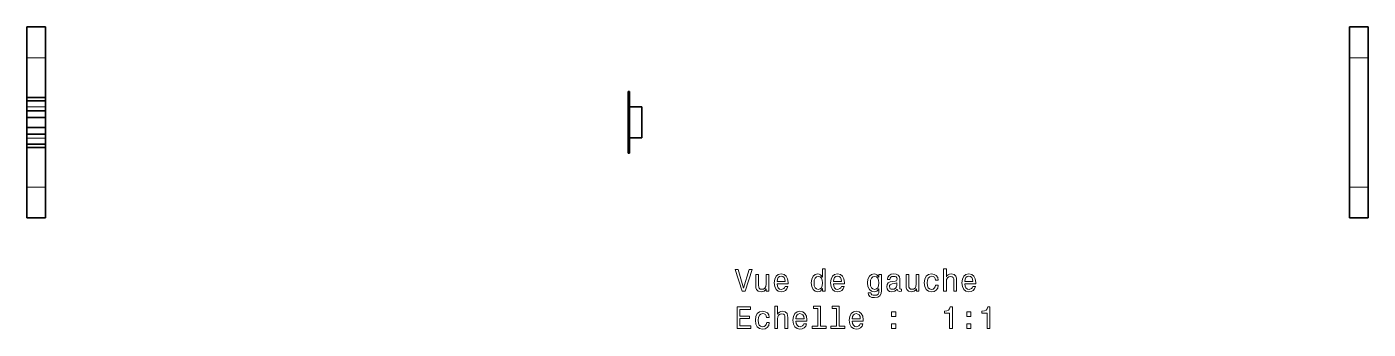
# Model space of a CAD drawing. Extents: x -452 to 1254, y -592 to 756.
# Drawn here: x 601.5 to 818.5, y 37.5 to 86.5 of the extents above; entities that cross this region are included whole.
import ezdxf

# ---------------------------------------------------------------- set-up
doc = ezdxf.new("R2010")
doc.units = 0

msp = doc.modelspace()

# ---------------------------------------------------------------- linework, layer by layer
at = {"color": 7, "lineweight": 35, "ltscale": 0.125}
for p, q in [((601.53, 86.47), (601.53, 81.47)), ((604.53, 86.47), (604.53, 81.47)), ((815.49, 81.47), (815.49, 86.47)), ((818.49, 81.47), (818.49, 86.47)), ((701, 73.5), (701, 68.5)), ((601.53, 60.53), (601.53, 55.53)), ((604.53, 60.53), (604.53, 55.53)), ((815.49, 55.53), (815.49, 60.53)), ((818.49, 55.53), (818.49, 60.53))]:
    msp.add_line(p, q, dxfattribs=at)
at = {"color": 7, "lineweight": 35, "ltscale": 0.075}
for p, q in [((601.53, 86.47), (604.53, 86.47)), ((815.49, 86.47), (818.49, 86.47)), ((604.53, 75.05), (601.53, 75.05)), ((604.53, 74.51), (601.53, 74.51)), ((604.53, 72.89), (601.53, 72.89)), ((604.53, 71.81), (601.53, 71.81)), ((604.53, 70.19), (601.53, 70.19)), ((604.53, 69.11), (601.53, 69.11)), ((604.53, 67.49), (601.53, 67.49)), ((604.53, 66.95), (601.53, 66.95)), ((601.53, 55.53), (604.53, 55.53)), ((815.49, 55.53), (818.49, 55.53))]:
    msp.add_line(p, q, dxfattribs=at)
at = {"color": 7, "lineweight": 35, "ltscale": 0.160491}
for p, q in [((601.53, 75.05), (601.53, 81.47)), ((604.53, 75.05), (604.53, 81.47)), ((601.53, 60.53), (601.53, 66.95)), ((604.53, 60.53), (604.53, 66.95))]:
    msp.add_line(p, q, dxfattribs=at)
at = {"color": 7, "lineweight": 13, "ltscale": 0.075}
for p, q in [((601.53, 81.47), (604.53, 81.47)), ((815.49, 81.47), (818.49, 81.47)), ((604.53, 73.54), (601.53, 73.54)), ((604.53, 68.45), (601.53, 68.45)), ((601.53, 60.53), (604.53, 60.53)), ((815.49, 60.53), (818.49, 60.53))]:
    msp.add_line(p, q, dxfattribs=at)
at = {"color": 7, "lineweight": 35}
for p, q in [((815.49, 81.47), (815.49, 60.53)), ((818.49, 81.47), (818.49, 60.53))]:
    msp.add_line(p, q, dxfattribs=at)
at = {"color": 7, "lineweight": 35, "ltscale": 0.25}
for p, q in [((698.8, 76), (698.8, 66)), ((699, 76), (699, 66))]:
    msp.add_line(p, q, dxfattribs=at)
at = {"color": 7, "lineweight": 35, "ltscale": 0.004999}
for p, q in [((698.8, 76), (699, 76)), ((698.8, 66), (699, 66))]:
    msp.add_line(p, q, dxfattribs=at)
at = {"color": 7, "lineweight": 35, "ltscale": 0.013488}
for p, q in [((601.53, 75.05), (601.53, 74.51)), ((604.53, 74.51), (604.53, 75.05)), ((601.53, 67.49), (601.53, 66.95)), ((604.53, 67.49), (604.53, 66.95))]:
    msp.add_line(p, q, dxfattribs=at)
at = {"color": 7, "lineweight": 35, "ltscale": 0.024182}
msp.add_line((601.53, 74.51), (601.53, 73.54), dxfattribs=at)
at = {"color": 7, "lineweight": 35, "ltscale": 0.024175}
msp.add_line((604.53, 73.54), (604.53, 74.51), dxfattribs=at)
at = {"color": 7, "lineweight": 35, "ltscale": 0.016353}
for p, q in [((601.53, 73.54), (601.53, 72.89)), ((604.53, 72.89), (604.53, 73.54)), ((601.53, 69.11), (601.53, 68.45)), ((604.53, 68.45), (604.53, 69.11))]:
    msp.add_line(p, q, dxfattribs=at)
at = {"color": 7, "lineweight": 35, "ltscale": 0.026975}
for p, q in [((601.53, 72.89), (601.53, 71.81)), ((604.53, 71.81), (604.53, 72.89)), ((601.53, 70.19), (601.53, 69.11)), ((604.53, 70.19), (604.53, 69.11))]:
    msp.add_line(p, q, dxfattribs=at)
at = {"color": 7, "lineweight": 35, "ltscale": 0.040525}
for p, q in [((601.53, 71.81), (601.53, 70.19)), ((604.53, 70.19), (604.53, 71.81))]:
    msp.add_line(p, q, dxfattribs=at)
at = {"color": 7, "lineweight": 35, "ltscale": 0.05}
for p, q in [((699, 73.5), (701, 73.5)), ((699, 68.5), (701, 68.5))]:
    msp.add_line(p, q, dxfattribs=at)
at = {"color": 7, "lineweight": 35, "ltscale": 0.027543}
msp.add_line((601.53, 68.45), (601.53, 67.35), dxfattribs=at)
at = {"color": 7, "lineweight": 35, "ltscale": 0.024171}
msp.add_line((604.53, 67.49), (604.53, 68.45), dxfattribs=at)
at = {"color": 7, "lineweight": 13}
for points in [[(718.35, 47.17), (717.47, 44.19), (716.57, 47.17), (716.09, 47.17), (717.22, 43.67), (717.72, 43.67), (718.83, 47.17)], [(721.55, 46.38), (721.11, 46.38), (721.11, 44.81), (721.06, 44.45), (720.91, 44.19), (720.68, 44.03), (720.39, 43.98), (720.15, 44.02), (720, 44.14), (719.91, 44.35), (719.89, 44.64), (719.89, 46.38), (719.45, 46.38), (719.45, 44.6), (719.46, 44.24), (719.56, 43.94), (719.85, 43.67), (720.32, 43.57), (720.57, 43.61), (720.79, 43.7), (720.98, 43.86), (721.13, 44.08), (721.13, 43.67), (721.55, 43.67)], [(722.89, 44.89), (724.66, 44.89), (724.67, 45.1), (724.59, 45.68), (724.37, 46.12), (724.01, 46.38), (723.54, 46.47), (723.08, 46.37), (722.73, 46.09), (722.5, 45.63), (722.42, 45.03), (722.5, 44.41), (722.73, 43.95), (723.07, 43.67), (723.53, 43.57), (723.92, 43.64), (724.24, 43.81), (724.48, 44.08), (724.62, 44.45), (724.18, 44.45), (724.09, 44.24), (723.96, 44.09), (723.58, 43.97), (723.3, 44.03), (723.08, 44.2), (722.94, 44.49), (722.89, 44.88)], [(722.89, 45.27), (722.94, 45.62), (723.08, 45.87), (723.29, 46.03), (723.56, 46.09), (723.83, 46.03), (724.03, 45.87), (724.16, 45.62), (724.2, 45.27)], [(730.24, 44.09), (730.24, 43.67), (730.68, 43.67), (730.68, 47.29), (730.24, 47.29), (730.24, 45.96), (729.9, 46.35), (729.7, 46.44), (729.46, 46.47), (729.03, 46.37), (728.7, 46.09), (728.48, 45.64), (728.4, 45.03), (728.48, 44.42), (728.7, 43.96), (729.03, 43.67), (729.46, 43.57), (729.7, 43.61), (729.91, 43.7)], [(729.53, 46.07), (729.83, 46), (730.05, 45.81), (730.18, 45.48), (730.23, 45.03), (730.18, 44.57), (730.05, 44.24), (729.83, 44.04), (729.53, 43.97), (729.26, 44.04), (729.05, 44.24), (728.9, 44.57), (728.86, 45.03), (728.9, 45.47), (729.05, 45.8), (729.26, 46)], [(732, 44.89), (733.77, 44.89), (733.78, 45.1), (733.7, 45.68), (733.47, 46.12), (733.12, 46.38), (732.65, 46.47), (732.19, 46.37), (731.84, 46.09), (731.61, 45.63), (731.53, 45.03), (731.61, 44.41), (731.83, 43.95), (732.18, 43.67), (732.64, 43.57), (733.03, 43.64), (733.35, 43.81), (733.59, 44.08), (733.73, 44.45), (733.29, 44.45), (733.2, 44.24), (733.06, 44.09), (732.69, 43.97), (732.4, 44.03), (732.19, 44.2), (732.05, 44.49), (732, 44.88)], [(732, 45.27), (732.05, 45.62), (732.19, 45.87), (732.39, 46.03), (732.67, 46.09), (732.93, 46.03), (733.14, 45.87), (733.27, 45.62), (733.31, 45.27)], [(739.79, 43.79), (739.79, 46.38), (739.36, 46.38), (739.36, 45.94), (739.02, 46.34), (738.8, 46.44), (738.57, 46.47), (738.14, 46.37), (737.81, 46.09), (737.59, 45.64), (737.51, 45.03), (737.59, 44.41), (737.81, 43.96), (738.14, 43.67), (738.57, 43.57), (738.81, 43.61), (739.01, 43.7), (739.36, 44.08), (739.36, 43.7), (739.32, 43.4), (739.21, 43.18), (739, 43.05), (738.68, 43.01), (738.41, 43.04), (738.21, 43.11), (738.09, 43.25), (738.06, 43.42), (737.63, 43.42), (737.63, 43.4), (737.69, 43.08), (737.9, 42.84), (738.22, 42.68), (738.66, 42.63), (739.18, 42.7), (739.53, 42.91), (739.73, 43.28)], [(737.97, 45.03), (738.02, 45.47), (738.15, 45.81), (738.37, 46), (738.65, 46.07), (738.95, 46), (739.17, 45.81), (739.3, 45.47), (739.35, 45.03), (739.3, 44.57), (739.17, 44.24), (738.95, 44.04), (738.65, 43.97), (738.37, 44.04), (738.15, 44.24), (738.02, 44.57)], [(742.32, 44.02), (742.32, 44.01), (742.35, 43.84), (742.42, 43.71), (742.74, 43.62), (742.99, 43.66), (742.99, 44), (742.88, 43.99), (742.74, 44.05), (742.72, 44.25), (742.72, 45.66), (742.66, 46.01), (742.48, 46.27), (742.17, 46.42), (741.74, 46.47), (741.32, 46.41), (741, 46.24), (740.81, 45.97), (740.74, 45.62), (740.74, 45.59), (741.14, 45.59), (741.17, 45.8), (741.29, 45.95), (741.47, 46.04), (741.72, 46.08), (741.97, 46.05), (742.15, 45.98), (742.25, 45.85), (742.29, 45.67), (742.27, 45.45), (742.19, 45.35), (741.99, 45.3), (741.61, 45.26), (741.17, 45.17), (740.87, 45.01), (740.68, 44.75), (740.63, 44.38), (740.68, 44.05), (740.84, 43.8), (741.09, 43.64), (741.44, 43.59), (741.91, 43.69)], [(745.84, 46.38), (745.4, 46.38), (745.4, 44.81), (745.34, 44.45), (745.2, 44.19), (744.97, 44.03), (744.67, 43.98), (744.44, 44.02), (744.29, 44.14), (744.2, 44.35), (744.18, 44.64), (744.18, 46.38), (743.74, 46.38), (743.74, 44.6), (743.75, 44.24), (743.85, 43.94), (744.14, 43.67), (744.61, 43.57), (744.86, 43.61), (745.08, 43.7), (745.26, 43.86), (745.42, 44.08), (745.42, 43.67), (745.84, 43.67)], [(748.51, 45.48), (748.95, 45.48), (748.86, 45.88), (748.64, 46.2), (748.31, 46.4), (747.87, 46.47), (747.38, 46.37), (747.01, 46.09), (746.78, 45.63), (746.7, 45.02), (746.78, 44.41), (747, 43.95), (747.36, 43.67), (747.85, 43.57), (748.29, 43.65), (748.62, 43.86), (748.86, 44.19), (748.96, 44.64), (748.53, 44.64), (748.46, 44.36), (748.32, 44.14), (748.11, 44.01), (747.87, 43.97), (747.56, 44.04), (747.34, 44.24), (747.2, 44.57), (747.16, 45.03), (747.2, 45.48), (747.34, 45.81), (747.57, 46.01), (747.87, 46.09), (748.13, 46.04), (748.33, 45.92), (748.46, 45.73)], [(749.82, 43.67), (750.27, 43.67), (750.27, 45.23), (750.31, 45.59), (750.46, 45.85), (750.69, 46.01), (750.99, 46.07), (751.23, 46.02), (751.38, 45.89), (751.46, 45.66), (751.48, 45.36), (751.48, 43.67), (751.93, 43.67), (751.93, 45.45), (751.91, 45.81), (751.82, 46.11), (751.52, 46.38), (751.05, 46.47), (750.8, 46.44), (750.58, 46.34), (750.4, 46.19), (750.27, 45.98), (750.27, 47.29), (749.82, 47.29)], [(753.25, 44.89), (755.02, 44.89), (755.03, 45.1), (754.95, 45.68), (754.73, 46.12), (754.37, 46.38), (753.9, 46.47), (753.44, 46.37), (753.09, 46.09), (752.86, 45.63), (752.78, 45.03), (752.86, 44.41), (753.09, 43.95), (753.43, 43.67), (753.89, 43.57), (754.28, 43.64), (754.6, 43.81), (754.84, 44.08), (754.98, 44.45), (754.54, 44.45), (754.45, 44.24), (754.32, 44.09), (753.94, 43.97), (753.66, 44.03), (753.44, 44.2), (753.3, 44.49), (753.25, 44.88)], [(753.25, 45.27), (753.3, 45.62), (753.44, 45.87), (753.65, 46.03), (753.92, 46.09), (754.19, 46.03), (754.39, 45.87), (754.52, 45.62), (754.56, 45.27)], [(742.27, 44.62), (742.21, 44.36), (742.05, 44.15), (741.81, 44.02), (741.51, 43.98), (741.32, 44), (741.18, 44.08), (741.1, 44.22), (741.07, 44.42), (741.09, 44.6), (741.17, 44.72), (741.5, 44.86), (741.91, 44.93), (742.27, 45.05)], [(722.5, 37.62), (722.94, 37.62), (722.94, 39.19), (722.99, 39.54), (723.13, 39.81), (723.36, 39.97), (723.66, 40.03), (723.91, 39.98), (724.06, 39.84), (724.13, 39.61), (724.16, 39.31), (724.16, 37.62), (724.6, 37.62), (724.6, 39.4), (724.58, 39.76), (724.49, 40.06), (724.19, 40.33), (723.73, 40.43), (723.48, 40.39), (723.26, 40.3), (723.08, 40.14), (722.94, 39.94), (722.94, 41.24), (722.5, 41.24)], [(729.45, 40.87), (729.45, 38), (728.54, 38), (728.54, 37.62), (730.81, 37.62), (730.81, 38), (729.9, 38), (729.9, 41.24), (728.76, 41.24), (728.76, 40.87)], [(732.49, 40.87), (732.49, 38), (731.58, 38), (731.58, 37.62), (733.84, 37.62), (733.84, 38), (732.93, 38), (732.93, 41.24), (731.79, 41.24), (731.79, 40.87)], [(716.41, 37.62), (718.63, 37.62), (718.63, 38.05), (716.88, 38.05), (716.88, 39.23), (718.44, 39.23), (718.44, 39.65), (716.88, 39.65), (716.88, 40.7), (718.59, 40.7), (718.59, 41.12), (716.41, 41.12)], [(721.19, 39.43), (721.63, 39.43), (721.54, 39.84), (721.32, 40.15), (720.98, 40.35), (720.54, 40.43), (720.06, 40.33), (719.69, 40.04), (719.46, 39.58), (719.38, 38.97), (719.45, 38.36), (719.68, 37.9), (720.04, 37.62), (720.53, 37.53), (720.96, 37.6), (721.3, 37.81), (721.53, 38.15), (721.63, 38.59), (721.21, 38.59), (721.13, 38.31), (720.99, 38.1), (720.79, 37.97), (720.54, 37.93), (720.23, 37.99), (720.01, 38.19), (719.88, 38.52), (719.83, 38.98), (719.88, 39.44), (720.02, 39.77), (720.24, 39.97), (720.54, 40.04), (720.8, 39.99), (721, 39.88), (721.13, 39.69)], [(725.92, 38.85), (727.7, 38.85), (727.7, 39.05), (727.62, 39.63), (727.4, 40.07), (727.05, 40.33), (726.58, 40.43), (726.12, 40.33), (725.77, 40.04), (725.54, 39.58), (725.46, 38.98), (725.54, 38.36), (725.76, 37.9), (726.11, 37.62), (726.56, 37.53), (726.96, 37.59), (727.28, 37.76), (727.52, 38.04), (727.65, 38.4), (727.21, 38.4), (727.12, 38.2), (726.99, 38.05), (726.62, 37.93), (726.33, 37.98), (726.12, 38.16), (725.97, 38.44), (725.92, 38.83)], [(725.92, 39.22), (725.98, 39.57), (726.12, 39.83), (726.32, 39.98), (726.59, 40.04), (726.86, 39.98), (727.07, 39.83), (727.19, 39.57), (727.24, 39.22)], [(735.03, 38.85), (736.81, 38.85), (736.81, 39.05), (736.73, 39.63), (736.51, 40.07), (736.16, 40.33), (735.69, 40.43), (735.23, 40.33), (734.88, 40.04), (734.65, 39.58), (734.57, 38.98), (734.64, 38.36), (734.87, 37.9), (735.22, 37.62), (735.67, 37.53), (736.07, 37.59), (736.39, 37.76), (736.63, 38.04), (736.76, 38.4), (736.32, 38.4), (736.23, 38.2), (736.1, 38.05), (735.73, 37.93), (735.44, 37.98), (735.22, 38.16), (735.08, 38.44), (735.03, 38.83)], [(735.03, 39.22), (735.09, 39.57), (735.22, 39.83), (735.43, 39.98), (735.7, 40.04), (735.97, 39.98), (736.18, 39.83), (736.3, 39.57), (736.35, 39.22)], [(741.41, 39.58), (742.11, 39.58), (742.11, 40.33), (741.41, 40.33)], [(750.78, 37.62), (751.24, 37.62), (751.24, 41.15), (750.89, 41.15), (750.8, 40.84), (750.62, 40.63), (750.34, 40.51), (749.96, 40.47), (749.96, 40.11), (750.78, 40.11)], [(753.56, 39.58), (754.25, 39.58), (754.25, 40.33), (753.56, 40.33)], [(756.85, 37.62), (757.31, 37.62), (757.31, 41.15), (756.96, 41.15), (756.87, 40.84), (756.69, 40.63), (756.41, 40.51), (756.03, 40.47), (756.03, 40.11), (756.85, 40.11)], [(741.41, 37.62), (742.11, 37.62), (742.11, 38.37), (741.41, 38.37)], [(753.56, 37.62), (754.25, 37.62), (754.25, 38.37), (753.56, 38.37)]]:
    msp.add_lwpolyline(points, close=True, dxfattribs=at)

doc.saveas('drawing.dxf')
